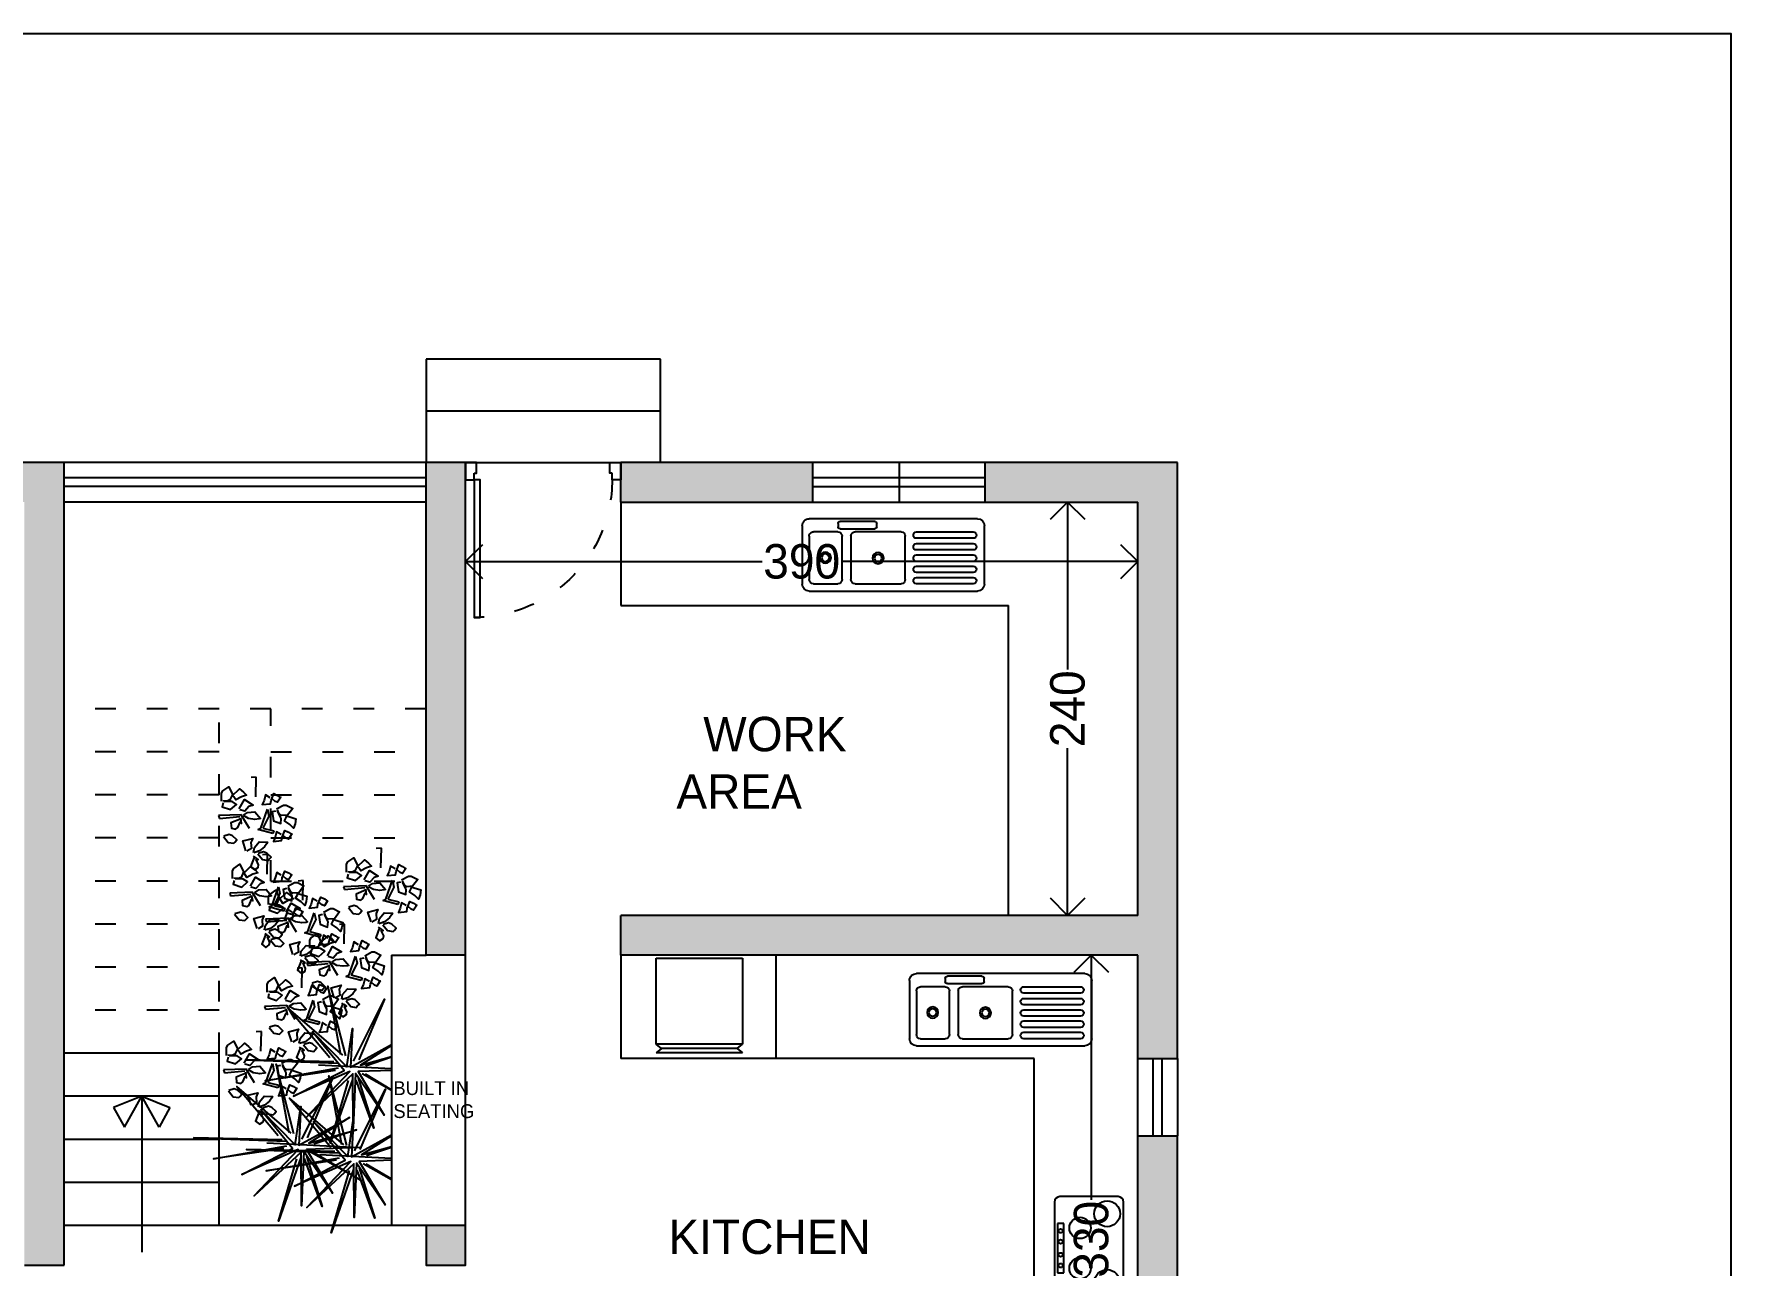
# Model space of a CAD drawing. Header units: inches. Extents: x -706 to 45253, y -3984 to 13819.
# Drawn here: x 20076 to 21060, y 1432 to 2147 of the extents above; entities that cross this region are included whole.
import ezdxf

# ---------------------------------------------------------------- set-up
doc = ezdxf.new("R2010")
doc.units = ezdxf.units.IN
doc.header["$PDMODE"] = 99
doc.header["$PDSIZE"] = 0.2
doc.linetypes.add('ACAD_ISO03W100', pattern=[30, 12, -18])
for name, color, linetype in [('BC-Hatch', 8, 'Continuous'), ('BC-JOINARY', 27, 'Continuous'), ('BC-WALLS', 1, 'Continuous'), ('BC-WHITECOLOR', 7, 'Continuous'), ('FUR', 8, 'Continuous'), ('WALL', 1, 'Continuous')]:
    doc.layers.add(name, color=color, linetype=linetype)
doc.styles.add('BC-1IN100-1', font='FreeSans.ttf', dxfattribs={"height": 20})
doc.styles.add('style2', font='FreeSans.ttf')
doc.dimstyles.new('BC-1IN100-1', dxfattribs={"dimtxt": 20, "dimasz": 20, "dimexe": 0.18, "dimexo": 0.0625, "dimgap": 1, "dimtad": 0, "dimtoh": 1, "dimdec": 1, "dimzin": 12, "dimdsep": 46, "dimtxsty": 'BC-1IN100-1', "dimblk": 'OPEN90', "dimcen": 0.09, "dimse1": 1, "dimse2": 1, "dimclrd": 256, "dimclre": 256, "dimclrt": 7, "dimadec": 0, "dimazin": 0, "dimtfac": 1, "dimtdec": 1, "dimtofl": 0, "dimtmove": 1, "dimatfit": 3, "dimldrblk": 'OPEN90', "dimfxl": 0, "dimtolj": 1, "dimtzin": 0, "dimlwd": -1, "dimarcsym": 0})

# ---------------------------------------------------------------- blocks, each defined once
blk = doc.blocks.new('GOBIND DOOR 7')
at = {"layer": 'BC-Hatch', "linetype": 'ACAD_ISO03W100'}
blk.add_arc((33263.53, 16175.5), 80, 0, 90, dxfattribs=at)
at = {"layer": 'BC-JOINARY'}
blk.add_lwpolyline([(33263.53, 16175.5), (33263.53, 16255.5), (33267.03, 16255.5), (33267.03, 16175.5)], close=True, dxfattribs=at)
for points in [[(33263.53, 16171.7), (33264.78, 16171.7), (33264.78, 16165.5), (33258.53, 16165.5), (33258.53, 16175.5), (33263.53, 16175.5), (33263.53, 16171.7)], [(33343.53, 16171.7), (33342.28, 16171.7), (33342.28, 16165.5), (33348.53, 16165.5), (33348.53, 16175.5), (33343.53, 16175.5), (33343.53, 16171.7)]]:
    blk.add_lwpolyline(points, dxfattribs=at)
blk = doc.blocks.new('_Open90')
at = {"color": 0, "linetype": 'ByBlock', "lineweight": -2}
for p, q in [((-0.5, 0.5), (0, 0)), ((0, 0), (-1, 0)), ((0, 0), (-0.5, -0.5))]:
    blk.add_line(p, q, dxfattribs=at)
blk = doc.blocks.new('*D387')
at = {"layer": 'BC-Hatch'}
for p, q in [((20689.21, 1591.91), (20689.21, 1469.81)), ((20689.21, 1301.91), (20689.21, 1424))]:
    blk.add_line(p, q, dxfattribs=at)
at = {"layer": 'Defpoints', "color": 0}
for p in [(20689.21, 1611.91), (20716.13, 1611.91), (20716.13, 1281.91)]:
    blk.add_point(p, dxfattribs=at)
at = {"layer": 'BC-Hatch', "xscale": 20, "yscale": 20, "zscale": 20}
for p, rotation in [((20689.21, 1611.91), 90), ((20689.21, 1281.91), 270)]:
    blk.add_blockref('_Open90', p, dxfattribs=dict(at, rotation=rotation))
at = {"layer": 'BC-Hatch', "color": 7, "insert": (20689.21, 1446.91), "char_height": 20, "attachment_point": 5, "rotation": 90, "style": 'BC-1IN100-1'}
blk.add_mtext('\\A1;330', dxfattribs=at)
blk = doc.blocks.new('TREE 2 MNS')
at = {"color": 66}
for points in [[(-15859.8, 11976.8), (-15827.5, 12103.3), (-15850.3, 11979.2)], [(-15874.2, 11967.2), (-15930.3, 12079.4), (-15883.7, 11969.6)], [(-15854.6, 11978), (-15756.1, 12062.9), (-15830.9, 11974.1)], [(-15894.8, 11944), (-15983.1, 11891.4), (-15889.9, 11944)], [(-15841.1, 11950.5), (-15713.9, 11931.4), (-15846.6, 11954.9)], [(-15838.3, 11966), (-15678.2, 11969.6), (-15845.5, 11963.7)]]:
    blk.add_lwpolyline(points, dxfattribs=at)
at = {"color": 86}
for points in [[(-15810.5, 11960.7), (-15979.4, 11951.9), (-15882.2, 11948.3), (-15929.4, 11869.5), (-15877.8, 11945.1), (-15873.5, 11846.5), (-15872.9, 11944), (-15787.4, 11864.6), (-15867.4, 11948.3), (-15764.9, 11903.4), (-15857, 11950.5), (-15799.5, 12020.6), (-15862, 11957.1), (-15872.4, 12026.6), (-15868.5, 11956.6), (-15960.6, 12006.9), (-15886.6, 11959.8), (-15973.2, 11984.5), (-15895.9, 11958.2)], [(-15882.2, 11936.3), (-15910.7, 11845.4), (-15878.9, 11932.5)], [(-15872.4, 11934.1), (-15831.8, 11818.6), (-15864.7, 11931.9)]]:
    blk.add_lwpolyline(points, dxfattribs=at)
blk = doc.blocks.new('A$C18291425')
at = {"color": 66}
for p, q in [((43.8, 107.8), (37.9, 107.3)), ((49.1, 48.6), (56.6, 70.5)), ((58.2, 62.5), (51.3, 48.6)), ((56.6, 70.5), (58.2, 62.5)), ((45.4, 47), (49.1, 48.6)), ((63, 42.2), (45.4, 47)), ((51.3, 48.6), (64.1, 45.4)), ((64.1, 45.4), (63, 42.2))]:
    blk.add_line(p, q, dxfattribs=at)
at = {"color": 86}
for p, q in [((43.3, 84.9), (43.8, 107.8)), ((26.2, 64.1), (0, 63)), ((0, 63), (1.1, 59.8)), ((1.1, 59.8), (24.6, 61.9)), ((24.6, 61.9), (24.6, 61.9)), ((35.8, 48.1), (26.2, 64.1))]:
    blk.add_line(p, q, dxfattribs=at)
for points in [[(3.4, 79.9), (3.4, 89), (4.9, 91.8), (11.8, 96.6), (16, 87.7), (13.2, 81.3), (10.1, 80), (4.8, 80.3)], [(15.5, 85.5), (24.3, 94.1), (29, 90.4), (32.5, 86.7), (26.7, 85), (19.9, 81.3), (17.6, 85), (16, 86.5)], [(59.8, 83.8), (54.5, 87), (52.9, 80.6), (50.7, 75.8), (60.4, 76.9), (60.9, 80.6), (64.1, 88.6), (68.4, 86.5), (70.5, 84.9), (72.1, 84.3), (68.4, 78.5), (65.7, 79.5), (62, 82.7)], [(26.2, 59.3), (14.4, 54.5), (15, 48.6), (19.8, 47.5), (22.4, 49.1), (25.1, 55.5), (26.7, 53.9), (26.2, 57.7), (25.6, 60.3)], [(67.3, 71), (75.3, 75.3), (78.5, 75.3), (86, 71.5), (80.1, 63.5), (73.2, 63), (70.5, 65.1), (68.4, 69.9)], [(78, 63), (89.7, 59.3), (88.7, 53.4), (87.1, 48.6), (82.8, 52.9), (76.4, 57.1), (78.5, 60.9), (79.1, 63)], [(72.6, 41.1), (67.3, 44.3), (65.7, 37.9), (63.6, 33.1), (73.2, 34.2), (73.7, 37.9), (76.9, 45.9), (81.2, 43.8), (83.3, 42.2), (84.9, 41.7), (81.2, 35.8), (78.5, 36.9), (74.8, 40.1)], [(41.8, 15.5), (37.2, 3.7), (41.8, 0), (45.9, 2.8), (46.5, 5.8), (43.7, 12.1), (46, 12.2), (42.9, 14.4), (40.6, 15.8)]]:
    blk.add_lwpolyline(points, dxfattribs=at)
at = {"color": 66}
for points in [[(5.2, 77.7), (4.2, 73.4), (13.9, 70.1), (20.7, 76.1), (15.8, 79.3), (6.3, 79.6)], [(24, 71), (29.9, 81.7), (40.1, 75.3), (35.3, 73.7), (30.4, 68.3), (24.6, 69.9)], [(28.8, 63.5), (33.7, 66.7), (42.2, 67.3), (48.6, 59.8), (47, 59.3), (42.2, 58.7), (34.7, 59.8), (28.8, 63)], [(66.2, 68.3), (62, 67.3), (63.6, 57.1), (72.1, 53.9), (72.6, 59.8), (68.4, 68.3)], [(5.7, 38.7), (11.1, 32), (17.6, 31.1), (18.7, 32.2), (21.2, 34.9), (16.2, 39.7), (12.4, 41.1), (6, 39.1)], [(31.8, 22), (28.1, 33.6), (39.7, 36.6), (37.6, 32), (38.1, 24.8), (32.9, 21.7)], [(40.5, 20.4), (41.5, 26), (47, 32.6), (56.8, 32.1), (56.1, 30.6), (53.2, 26.7), (47.3, 22), (40.9, 20)], [(45.5, 18.6), (50.9, 12), (57.4, 11), (58.5, 12.2), (61, 14.9), (56, 19.6), (52.2, 21), (45.8, 19)]]:
    blk.add_lwpolyline(points, dxfattribs=at)
blk = doc.blocks.new('*D435')
at = {"layer": 'BC-Hatch'}
for p, q in [((20675.46, 1854.91), (20675.46, 1777.79)), ((20675.46, 1654.91), (20675.46, 1732.03))]:
    blk.add_line(p, q, dxfattribs=at)
at = {"layer": 'Defpoints', "color": 0}
for p in [(20675.46, 1874.91), (20716.13, 1874.91), (20716.13, 1634.91)]:
    blk.add_point(p, dxfattribs=at)
at = {"layer": 'BC-Hatch', "xscale": 20, "yscale": 20, "zscale": 20}
for p, rotation in [((20675.46, 1874.91), 90), ((20675.46, 1634.91), 270)]:
    blk.add_blockref('_Open90', p, dxfattribs=dict(at, rotation=rotation))
at = {"layer": 'BC-Hatch', "color": 7, "insert": (20675.46, 1754.91), "char_height": 20, "attachment_point": 5, "rotation": 90, "style": 'BC-1IN100-1'}
blk.add_mtext('\\A1;240', dxfattribs=at)
blk = doc.blocks.new('*D436')
at = {"layer": 'BC-Hatch'}
for p, q in [((20346.13, 1840.38), (20498.23, 1840.38)), ((20696.13, 1840.38), (20544.04, 1840.38))]:
    blk.add_line(p, q, dxfattribs=at)
at = {"layer": 'Defpoints', "color": 0}
for p in [(20716.13, 1874.91), (20326.13, 1840.38), (20326.13, 1769.91)]:
    blk.add_point(p, dxfattribs=at)
at = {"layer": 'BC-Hatch', "xscale": 20, "yscale": 20, "zscale": 20, "rotation": 180}
blk.add_blockref('_Open90', (20326.13, 1840.38), dxfattribs=at)
at = {"layer": 'BC-Hatch', "xscale": 20, "yscale": 20, "zscale": 20}
blk.add_blockref('_Open90', (20716.13, 1840.38), dxfattribs=at)
at = {"layer": 'BC-Hatch', "color": 7, "insert": (20521.13, 1840.38), "char_height": 20, "attachment_point": 5, "style": 'BC-1IN100-1'}
blk.add_mtext('\\A1;390', dxfattribs=at)
blk = doc.blocks.new('A$C3A7B1A8D')
at = {"layer": 'FUR'}
for p, q in [((36.91, 59.99), (3.15, 59.99)), ((0, 56.84), (0, 3.15)), ((40.06, 3.15), (40.06, 56.84)), ((5.34, 44.39), (1.78, 44.39)), ((1.78, 44.39), (1.78, 15.69)), ((5.34, 15.69), (5.34, 44.39)), ((1.78, 15.69), (5.34, 15.69)), ((3.15, 0), (36.91, 0))]:
    blk.add_line(p, q, dxfattribs=at)
for centre, radius in [((30.54, 50.03), 7.51), ((3.56, 40.09), 1.17), ((14.83, 41.78), 6.17), ((3.55, 33.82), 1.17), ((3.55, 26.26), 1.17), ((3.56, 19.99), 1.17), ((14.83, 18.3), 6.17), ((30.54, 10.06), 7.51)]:
    blk.add_circle(centre, radius, dxfattribs=at)
for centre, start, end in [((3.15, 56.84), 90, 180), ((36.91, 56.84), 0, 90), ((3.15, 3.15), 180, 270), ((36.91, 3.15), 270, 0)]:
    blk.add_arc(centre, 3.15, start, end, dxfattribs=at)
blk = doc.blocks.new('A$C64C66722')
at = {"layer": 'FUR'}
for p, q in [((0, 4.02), (0, 101.77)), ((4.02, 105.78), (37.95, 105.78)), ((4.16, 99.26), (4.16, 66.32)), ((7.86, 66.32), (7.86, 99.26)), ((10.74, 99.26), (10.74, 66.32)), ((14.44, 66.32), (14.44, 99.26)), ((17.22, 99.26), (17.22, 66.32)), ((20.92, 66.32), (20.92, 99.26)), ((23.84, 99.26), (23.84, 66.32)), ((27.54, 66.32), (27.54, 99.26)), ((30.61, 99.26), (30.61, 66.32)), ((34.31, 66.32), (34.31, 99.26)), ((41.96, 101.77), (41.96, 4.02)), ((6.63, 59.79), (31.85, 59.79)), ((4.16, 30.76), (4.16, 57.33)), ((34.31, 57.33), (34.31, 30.76)), ((36.11, 21.95), (36.11, 42.06)), ((37.31, 43.26), (39.19, 43.26)), ((40.39, 42.06), (40.39, 21.95)), ((4.16, 6.46), (4.16, 20.65)), ((31.85, 28.29), (6.63, 28.29)), ((6.63, 23.12), (31.85, 23.12)), ((34.31, 20.65), (34.31, 6.46)), ((39.19, 20.76), (37.31, 20.76)), ((37.95, 0), (4.02, 0)), ((31.85, 3.99), (6.63, 3.99))]:
    blk.add_line(p, q, dxfattribs=at)
for centre, radius in [((19.12, 44.04), 3.26), ((19.12, 44.04), 2.14), ((19.35, 13.44), 3.26), ((19.35, 13.44), 2.14)]:
    blk.add_circle(centre, radius, dxfattribs=at)
for centre, radius, start, end in [((4.02, 101.77), 4.02, 90, 180), ((6.01, 99.26), 1.85, 0, 180), ((12.59, 99.26), 1.85, 0, 180), ((19.07, 99.26), 1.85, 0, 180), ((25.69, 99.26), 1.85, 0, 180), ((32.46, 99.26), 1.85, 0, 180), ((37.95, 101.77), 4.02, 0, 90), ((6.01, 66.32), 1.85, 180, 0), ((6.01, 66.32), 1.85, 180, 0), ((6.63, 57.33), 2.47, 90, 180), ((12.59, 66.32), 1.85, 180, 0), ((12.59, 66.32), 1.85, 180, 0), ((19.07, 66.32), 1.85, 180, 0), ((19.07, 66.32), 1.85, 180, 0), ((25.69, 66.32), 1.85, 180, 0), ((25.69, 66.32), 1.85, 180, 0), ((32.46, 66.32), 1.85, 180, 0), ((32.46, 66.32), 1.85, 180, 0), ((31.85, 57.33), 2.47, 0, 90), ((37.31, 42.06), 1.19, 90, 180), ((39.19, 42.06), 1.19, 0, 90), ((6.63, 30.76), 2.47, 180, 270), ((31.85, 30.76), 2.47, 270, 0), ((6.63, 20.65), 2.47, 90, 180), ((31.85, 20.65), 2.47, 0, 90), ((37.31, 21.95), 1.19, 180, 270), ((39.19, 21.95), 1.19, 270, 0), ((4.02, 4.02), 4.02, 180, 270), ((6.63, 6.46), 2.47, 180, 270), ((31.85, 6.46), 2.47, 270, 0), ((37.95, 4.02), 4.02, 270, 0)]:
    blk.add_arc(centre, radius, start, end, dxfattribs=at)
blk = doc.blocks.new('A$C1482754334')
blk.add_blockref('A$C64C66722', (0, 0))
blk = doc.blocks.new('A$C1A3712BA')
at = {"layer": 'FUR'}
for p, q in [((2.5, 47, -178.95), (0, 50, -178.95)), ((0, 0, -178.95), (0, 50, -178.95)), ((2.5, 47, -178.95), (5, 50, -178.95)), ((5, 50, -178.95), (55, 50, -178.95)), ((5, 0, -178.95), (5, 50, -178.95)), ((55, 50, -178.95), (55, 0, -178.95)), ((2.5, 3, -178.95), (2.5, 47, -178.95)), ((2.5, 3, -178.95), (0, 0, -178.95)), ((2.5, 3, -178.95), (5, 0, -178.95)), ((55, 0, -178.95), (5, 0, -178.95))]:
    blk.add_line(p, q, dxfattribs=at)
blk = doc.blocks.new('A$C1184750331')
blk.add_blockref('A$C1A3712BA', (0, 0))

msp = doc.modelspace()

# ---------------------------------------------------------------- hatches: boundary and pattern name
at = {"layer": 'BC-Hatch'}
h = msp.add_hatch(color=16, dxfattribs=at)
h.paths.add_polyline_path([(20739.13, 1551.91), (20739.13, 1897.91), (20627.63, 1897.91), (20627.63, 1874.91), (20716.13, 1874.91), (20716.13, 1634.91), (20416.13, 1634.91), (20416.13, 1611.91), (20716.13, 1611.91), (20716.13, 1551.91)])
h.paths.add_polyline_path([(20326.13, 1611.91), (20326.13, 1897.91), (20303.13, 1897.91), (20303.13, 1611.91)])
h.paths.add_polyline_path([(20326.13, 1431.91), (20326.13, 1454.91), (20303.13, 1454.91), (20303.13, 1431.91)])
h.paths.add_polyline_path([(20431.13, 1258.91), (20431.13, 1281.91), (20326.13, 1281.91), (20326.13, 1341.91), (20303.13, 1341.91), (20303.13, 1258.91)])
h.paths.add_polyline_path([(20739.13, 1258.91), (20739.13, 1341.91), (20716.13, 1341.91), (20716.13, 1281.91), (20611.13, 1281.91), (20611.13, 1258.91), (20716.13, 1258.91)])
h.paths.add_polyline_path([(20739.13, 1386.91), (20739.13, 1506.91), (20716.13, 1506.91), (20716.13, 1386.91)])
h.paths.add_polyline_path([(20739.13, 732.91), (20739.13, 1108.91), (20716.13, 1108.91), (20716.13, 732.91)])
h.paths.add_polyline_path([(20326.13, 744.41, 1), (20303.13, 744.41, 1)])
h.paths.add_polyline_path([(20303.13, 1097.41, 1), (20326.13, 1097.41, 1)])
h.paths.add_polyline_path([(20093.13, 1010.91), (20093.13, 1108.91), (20070.13, 1108.91), (20070.13, 1098.91), (20070.13, 1010.91)])
h.paths.add_polyline_path([(20093.13, 810.55), (20093.13, 860.91), (20070.13, 860.91), (20070.13, 755.91), (19680.13, 755.91), (19680.13, 835.91), (19657.13, 835.91), (19657.13, 732.91), (20093.13, 732.91), (20093.13, 799.53), (20087.54, 798.69), (20093.13, 799.68), (20093.13, 810.32), (20076.09, 810.93)])
h.paths.add_polyline_path([(19980.13, 1085.91), (19980.13, 1098.91), (19980.13, 1108.91), (19680.13, 1108.91), (19680.13, 1138.91), (19657.13, 1138.91), (19657.13, 1035.91), (19680.13, 1035.91), (19680.13, 1097.41), (19957.13, 1097.41), (19957.13, 1085.91)])
h.paths.add_polyline_path([(19965.13, 1258.91), (19965.13, 1330.41), (20070.13, 1330.41), (20070.13, 1258.91), (20093.13, 1258.91), (20093.13, 1341.91), (19942.13, 1341.91), (19942.13, 1281.91), (19762.12, 1281.91), (19762.12, 1341.91), (19750.62, 1341.91), (19740.62, 1341.91), (19739.12, 1341.91), (19739.12, 1281.91), (19409.12, 1281.91), (19409.12, 1521.91), (19739.12, 1521.91), (19739.12, 1431.91), (19740.62, 1431.91), (19750.62, 1431.91), (19762.12, 1431.91), (19762.12, 1521.91), (19942.13, 1521.91), (19942.13, 1461.91), (19965.13, 1461.91), (19965.13, 1544.91), (19680.13, 1544.91), (19680.13, 1634.91), (19657.13, 1634.91), (19657.13, 1544.91), (19386.12, 1544.91), (19386.12, 1258.91), (19657.13, 1258.91), (19657.13, 1228.91), (19680.13, 1228.91), (19680.13, 1258.91), (19920.13, 1258.91), (19920.13, 1198.91), (19920.87, 1198.91), (19930.87, 1198.91), (19931.63, 1198.91), (19931.63, 1258.91)])
h.paths.add_polyline_path([(20093.13, 1431.91), (20093.13, 1897.91), (19975.13, 1897.91), (19975.13, 1874.91), (20070.13, 1874.91), (20070.13, 1431.91)])
h.paths.add_polyline_path([(19775.13, 1874.91), (19775.13, 1897.91), (19657.13, 1897.91), (19657.13, 1784.91), (19680.13, 1784.91), (19680.13, 1874.91)])
h.paths.add_polyline_path([(19680.13, 617.91), (19680.13, 697.91), (19657.13, 697.91), (19657.13, 617.91)])
h.paths.add_polyline_path([(20527.63, 1874.91), (20527.63, 1897.91), (20416.13, 1897.91), (20416.13, 1874.91)], flags=16)

# ---------------------------------------------------------------- linework, layer by layer
for p, q in [((20303.13, 1897.91), (20093.13, 1897.91)), ((20627.63, 1897.91), (20527.63, 1897.91)), ((20577.63, 1897.91), (20577.63, 1874.91)), ((20627.63, 1888.91), (20527.63, 1888.91)), ((20527.63, 1883.91), (20627.63, 1883.91)), ((20303.13, 1874.91), (20093.13, 1874.91)), ((20527.63, 1874.91), (20627.63, 1874.91)), ((20183.13, 1554.91), (20093.13, 1554.91)), ((20183.13, 1454.91), (20183.13, 1554.91)), ((20656.13, 1341.91), (20656.13, 1551.91)), ((20716.13, 1506.91), (20716.13, 1551.91)), ((20725.13, 1506.91), (20725.13, 1551.91)), ((20730.13, 1551.91), (20730.13, 1506.91)), ((20739.13, 1551.91), (20739.13, 1506.91)), ((20183.13, 1529.91), (20093.13, 1529.91)), ((20138.13, 1529.91), (20121.75, 1523.46)), ((20128.08, 1511.96), (20138.13, 1529.91)), ((20138.13, 1529.91), (20138.13, 1439.39)), ((20138.13, 1529.91), (20154.52, 1523.46)), ((20148.19, 1511.96), (20138.13, 1529.91)), ((20121.75, 1523.46), (20128.08, 1511.96)), ((20154.52, 1523.46), (20148.19, 1511.96)), ((20183.13, 1504.91), (20093.13, 1504.91)), ((20183.13, 1479.91), (20093.13, 1479.91)), ((20303.13, 1454.91), (20093.13, 1454.91))]:
    msp.add_line(p, q)
at = {"linetype": 'ACAD_ISO03W100'}
for p, q in [((20303.13, 1754.91), (20093.13, 1754.91)), ((20183.13, 1554.91), (20183.13, 1754.91)), ((20213.13, 1654.91), (20213.13, 1754.91)), ((20183.13, 1729.91), (20093.13, 1729.91)), ((20213.13, 1729.91), (20303.13, 1729.91)), ((20183.13, 1704.91), (20093.13, 1704.91)), ((20213.13, 1704.91), (20303.13, 1704.91)), ((20183.13, 1679.91), (20093.13, 1679.91)), ((20213.13, 1679.91), (20303.13, 1679.91)), ((20183.13, 1654.91), (20093.13, 1654.91)), ((20213.13, 1654.91), (20303.13, 1654.91)), ((20183.13, 1629.91), (20093.13, 1629.91)), ((20183.13, 1604.91), (20093.13, 1604.91)), ((20183.13, 1579.91), (20093.13, 1579.91))]:
    msp.add_line(p, q, dxfattribs=at)
at = {"color": 66}
for points in [[(20256.52, 1553.36), (20246.19, 1593.85), (20253.46, 1554.13)], [(20261.11, 1550.31), (20279.08, 1586.21), (20264.17, 1551.07)], [(20254.84, 1553.75), (20223.33, 1580.91), (20247.28, 1552.49)], [(20249.64, 1549.93), (20198.39, 1551.07), (20251.93, 1549.16)], [(20250.54, 1544.96), (20209.84, 1538.83), (20252.29, 1546.36)], [(20257.09, 1501.24), (20246.77, 1541.72), (20254.03, 1502)], [(20283.13, 1533.28), (20266.15, 1542.86)], [(20267.73, 1542.86), (20283.13, 1533.68)], [(20255.41, 1501.63), (20223.9, 1528.78), (20247.85, 1500.37)], [(20261.68, 1498.18), (20279.65, 1534.08), (20264.74, 1498.95)], [(20250.21, 1497.8), (20198.97, 1498.95), (20252.5, 1497.04)], [(20251.11, 1492.84), (20210.41, 1486.71), (20252.86, 1494.24)], [(20283.13, 1481.48), (20266.72, 1490.73)], [(20268.3, 1490.73), (20283.13, 1481.9)]]:
    msp.add_lwpolyline(points, dxfattribs=at)
at = {"color": 86}
for points in [[(20283.13, 1544.96), (20263.69, 1544.26), (20278.78, 1519.03), (20262.29, 1543.21), (20260.89, 1511.67), (20260.71, 1542.86), (20233.35, 1517.45), (20258.96, 1544.26), (20226.15, 1529.89), (20255.62, 1544.96), (20237.21, 1567.39), (20257.2, 1547.06), (20260.54, 1569.31), (20259.31, 1546.89), (20283.13, 1559.92)], [(20283.13, 1559.42), (20265.1, 1547.94), (20283.13, 1553.07)], [(20240.73, 1548.23), (20283.13, 1546)], [(20283.13, 1552.53), (20268.08, 1547.41)], [(20260.54, 1539.71), (20247.55, 1502.74), (20258.08, 1539)], [(20263.69, 1540.41), (20272.81, 1511.32), (20262.64, 1539.18)], [(20283.13, 1492.82), (20264.27, 1492.14), (20279.35, 1466.91), (20262.86, 1491.09), (20261.46, 1459.55), (20261.28, 1490.73), (20233.92, 1465.33), (20259.53, 1492.14), (20226.73, 1477.77), (20256.2, 1492.84), (20237.78, 1515.26), (20257.78, 1494.94), (20261.11, 1517.19), (20259.88, 1494.76), (20283.13, 1507.48)], [(20283.13, 1506.93), (20265.67, 1495.82), (20283.13, 1500.78)], [(20283.13, 1500.21), (20268.65, 1495.29)], [(20241.31, 1496.1), (20283.13, 1493.91)], [(20261.11, 1487.58), (20248.13, 1450.61), (20258.65, 1486.88)], [(20264.27, 1488.28), (20273.39, 1459.2), (20263.21, 1487.06)]]:
    msp.add_lwpolyline(points, dxfattribs=at)
at = {"layer": 'BC-Hatch'}
for p, q in [((20303.13, 1888.91), (20093.13, 1888.91)), ((20303.13, 1883.91), (20093.13, 1883.91))]:
    msp.add_line(p, q, dxfattribs=at)
at = {"layer": 'BC-WALLS'}
for p, q in [((20093.13, 1897.91), (19975.13, 1897.91)), ((20093.13, 1431.91), (20093.13, 1897.91)), ((20303.13, 1611.91), (20303.13, 1897.91)), ((20326.13, 1897.91), (20303.13, 1897.91)), ((20326.13, 1611.91), (20326.13, 1897.91)), ((20416.13, 1874.91), (20416.13, 1897.91)), ((20527.63, 1897.91), (20416.13, 1897.91)), ((20527.63, 1874.91), (20527.63, 1897.91)), ((20739.13, 1897.91), (20627.63, 1897.91)), ((20627.63, 1874.91), (20627.63, 1897.91)), ((20739.13, 1551.91), (20739.13, 1897.91)), ((20416.13, 1874.91), (20527.63, 1874.91)), ((20627.63, 1874.91), (20716.13, 1874.91)), ((20716.13, 1634.91), (20716.13, 1874.91)), ((20716.13, 1634.91), (20416.13, 1634.91)), ((20416.13, 1611.91), (20416.13, 1634.91)), ((20326.13, 1611.91), (20303.13, 1611.91)), ((20326.13, 1611.91), (20326.13, 1611.91)), ((20716.13, 1611.91), (20416.13, 1611.91)), ((20716.13, 1551.91), (20716.13, 1611.91)), ((20716.13, 1551.91), (20739.13, 1551.91)), ((20716.13, 1506.91), (20739.13, 1506.91)), ((20716.13, 1386.91), (20716.13, 1506.91)), ((20739.13, 1386.91), (20739.13, 1506.91)), ((20070.13, 1431.91), (20093.13, 1431.91))]:
    msp.add_line(p, q, dxfattribs=at)
msp.add_lwpolyline([(20303.13, 1454.91), (20303.13, 1431.91), (20326.13, 1431.91), (20326.13, 1454.91)], close=True, dxfattribs=at)
at = {"layer": 'BC-WHITECOLOR'}
for p, q in [((20439.13, 1957.91), (20303.13, 1957.91)), ((20303.13, 1957.91), (20303.13, 1897.91)), ((20439.13, 1897.91), (20439.13, 1957.91)), ((20303.13, 1927.91), (20439.13, 1927.91)), ((20326.13, 1897.91), (20416.13, 1897.91)), ((20416.13, 1874.91), (20416.13, 1814.91)), ((20416.13, 1814.91), (20641.13, 1814.91)), ((20641.13, 1754.91), (20641.13, 1814.91)), ((20641.13, 1634.91), (20641.13, 1754.91)), ((20283.13, 1611.91), (20283.13, 1454.91)), ((20283.13, 1611.91), (20303.13, 1611.91)), ((20326.13, 1431.91), (20326.13, 1611.91)), ((20416.13, 1611.91), (20416.13, 1551.91)), ((20506.13, 1611.91), (20506.13, 1551.91)), ((20656.13, 1551.91), (20416.13, 1551.91)), ((20303.13, 1431.91), (20326.13, 1431.91))]:
    msp.add_line(p, q, dxfattribs=at)
at = {"layer": 'Defpoints'}
msp.add_lwpolyline([(21060.45, -930.24), (21060.45, 2146.74), (19276.42, 2146.74), (19276.42, -930.24)], close=True, dxfattribs=at)

# ---------------------------------------------------------------- block references
at = {"color": 7, "xscale": 0.5, "yscale": 0.5, "zscale": 0.5}
for p in [(20182.76, 1661.35), (20189.22, 1616.36), (20255.32, 1620.11), (20210, 1601.24), (20233.99, 1576.04), (20209.35, 1550.51), (20185.68, 1513.68)]:
    msp.add_blockref('A$C18291425', p, dxfattribs=at)
msp.add_blockref('A$C3A7B1A8D', (20667.85, 1411.68))
at = {"layer": 'BC-Hatch', "xscale": -1, "rotation": 270}
for p in [(20521.46, 1823.29), (20583.71, 1559.2)]:
    msp.add_blockref('A$C1482754334', p, dxfattribs=at)
at = {"layer": 'BC-Hatch', "rotation": 90}
msp.add_blockref('A$C1184750331', (20486.73, 1555.08), dxfattribs=at)
at = {"layer": 'BC-JOINARY', "xscale": -1, "rotation": 180}
msp.add_blockref('GOBIND DOOR 7', (-12932.4, 18063.41), dxfattribs=at)
at = {"layer": 'WALL', "xscale": -0.319999999999709, "yscale": 0.319999999999709, "zscale": 0.3200000000000001}
msp.add_blockref('TREE 2 MNS', (15151.39, -2324.52), dxfattribs=at)

# ---------------------------------------------------------------- texts
at = {"layer": 'BC-WHITECOLOR', "width": 113.9495, "attachment_point": 1, "style": 'style2'}
for s, insert, char_height in [('{\\fFreeSans|b0|i0|c0|p18;\\W2.09892; }{\\fFreeSans|b0|i0|c0|p18;WORK }{\\fFreeSans|b0|i0|c0|p18;\\W2.09892; }{\\fFreeSans|b0|i0|c0|p18;AREA}', (20448.41, 1750.22), 20), ('{\\fFreeSans|b0|i0|c0|p18;BUILT IN\\PSEATING}', (20284.19, 1538.62), 8), ('{\\fFreeSans|b0|i0|c0|p18;KITCHEN}', (20443.85, 1458.34), 20)]:
    msp.add_mtext(s, dxfattribs=dict(at, insert=insert, char_height=char_height))

# ---------------------------------------------------------------- dimensions: what is measured, and where the dimension line sits
at = {"layer": 'BC-Hatch'}
dim = msp.add_linear_dim(base=(20326.13, 1840.38), p1=(20716.13, 1874.91), p2=(20326.13, 1769.91), dimstyle='BC-1IN100-1', dxfattribs=at)
dim.commit()
dim.dimension.update_dxf_attribs({"geometry": '*D436', "text_midpoint": (20521.13, 1840.38)})
for base, p1, p2, picture, middle in [((20675.46, 1874.91), (20716.13, 1634.91), (20716.13, 1874.91), '*D435', (20675.46, 1754.91)), ((20689.21, 1611.91), (20716.13, 1281.91), (20716.13, 1611.91), '*D387', (20689.21, 1446.91))]:
    dim = msp.add_linear_dim(base=base, p1=p1, p2=p2, angle=90, dimstyle='BC-1IN100-1', dxfattribs=at)
    dim.commit()
    dim.dimension.update_dxf_attribs({"geometry": picture, "text_midpoint": middle})

doc.saveas('drawing.dxf')
